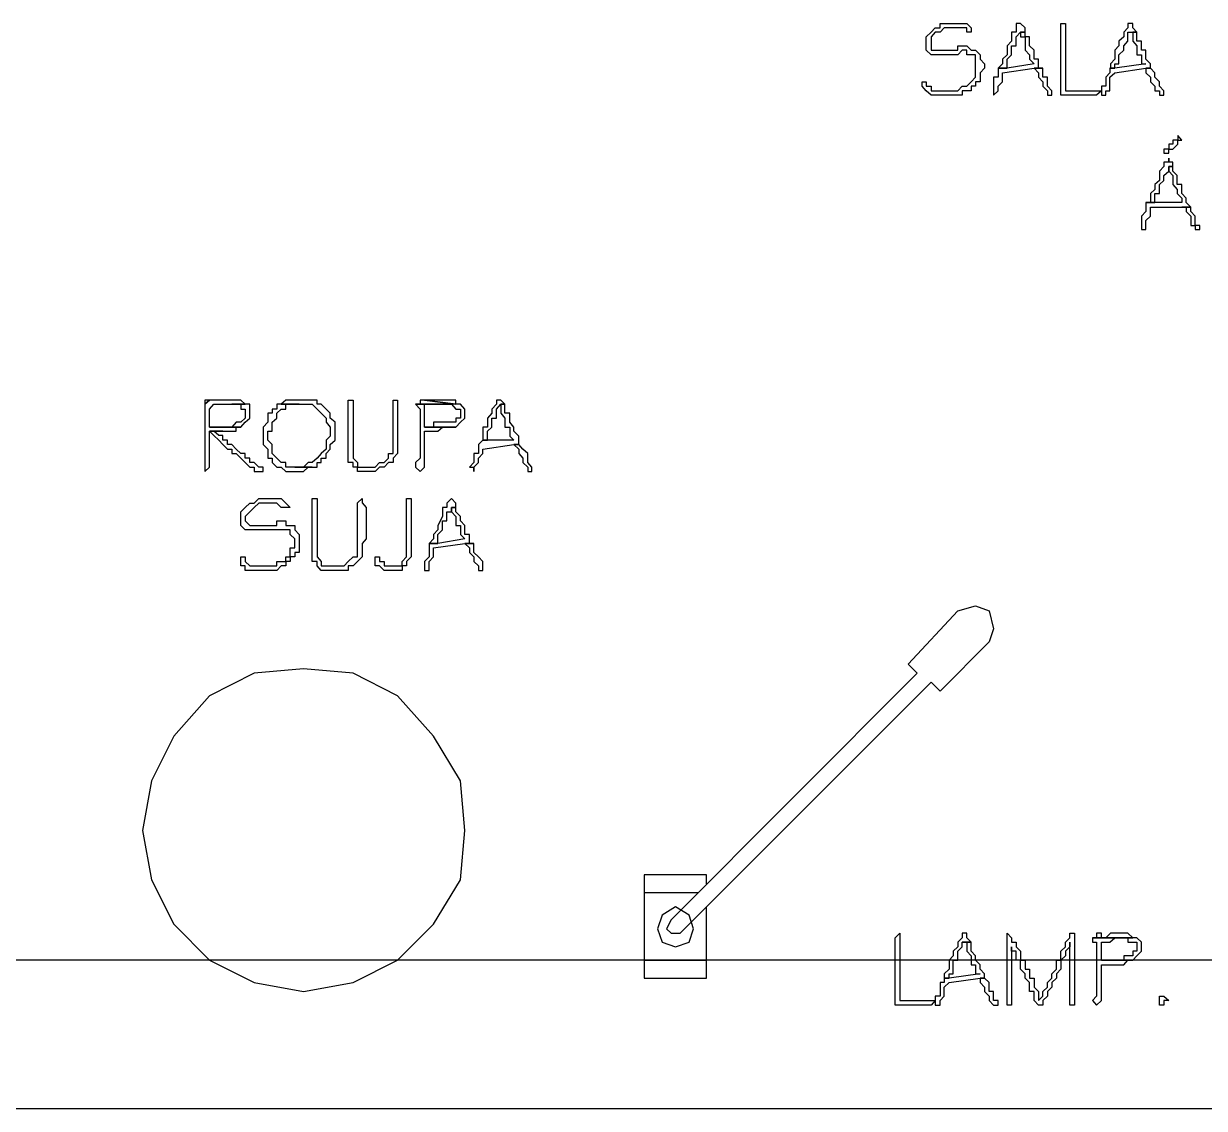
# Model space of a CAD drawing. Header units: millimetres. Extents: x -518.8 to -461.2, y 3.5 to 44.2.
# Drawn here: x -499.644 to -497.967, y 14.329 to 15.87 of the extents above; entities that cross this region are included whole.
import ezdxf

# ---------------------------------------------------------------- set-up
doc = ezdxf.new("R2010")
doc.units = ezdxf.units.MM
doc.header["$MEASUREMENT"] = 0
for name, color, linetype in [('10', 10, 'Continuous'), ('151', 151, 'Continuous'), ('16', 16, 'Continuous'), ('MYSOLIDS', 7, 'Continuous')]:
    doc.layers.add(name, color=color, linetype=linetype)

msp = doc.modelspace()

# ---------------------------------------------------------------- linework, layer by layer
at = {"layer": '10'}
msp.add_lwpolyline([(-500.3346, 15.8578), (-500.3346, 14.3293), (-500.3346, 14.3293), (-494.7203, 14.3293)], dxfattribs=at)
at = {"layer": '151'}
for points in [[(-498.3745, 14.9473), (-498.3872, 14.9601), (-498.3166, 15.036), (-498.3166, 15.036), (-498.2918, 15.0428), (-498.2722, 15.036), (-498.2662, 15.0105), (-498.2722, 14.9917)], [(-498.7113, 14.5782), (-498.3549, 14.9345), (-498.3421, 14.9218), (-498.2722, 14.9917)], [(-499.0173, 14.724), (-499.0233, 14.7947), (-499.0617, 14.8578), (-499.1128, 14.915), (-499.176, 14.9473), (-499.2466, 14.9533), (-499.3166, 14.9473), (-499.3797, 14.915), (-499.4308, 14.8578), (-499.4624, 14.7947), (-499.4752, 14.724), (-499.4624, 14.6541), (-499.4308, 14.5909), (-499.3797, 14.5398), (-499.3166, 14.5082), (-499.2466, 14.4954), (-499.176, 14.5082), (-499.1128, 14.5398), (-499.0617, 14.5909), (-499.0233, 14.6541), (-499.0173, 14.724)], [(-498.7241, 14.5969), (-498.3745, 14.9473)], [(-498.6737, 14.6609), (-498.7624, 14.6609)], [(-498.7624, 14.6609), (-498.7624, 14.5142)], [(-498.6737, 14.6481), (-498.6737, 14.6609)], [(-498.6857, 14.6353), (-498.7624, 14.6353)], [(-498.6925, 14.5842), (-498.6985, 14.6037), (-498.7181, 14.6157), (-498.7369, 14.6037), (-498.7436, 14.5842), (-498.7369, 14.5654), (-498.7181, 14.5586), (-498.6985, 14.5654), (-498.6925, 14.5842)], [(-498.6737, 14.5142), (-498.6737, 14.6157)], [(-498.7241, 14.5969), (-498.7308, 14.5842), (-498.7241, 14.5782), (-498.7181, 14.5782), (-498.7113, 14.5782)], [(-498.7624, 14.5398), (-498.6737, 14.5398)], [(-498.7624, 14.5142), (-498.6737, 14.5142)]]:
    msp.add_lwpolyline(points, dxfattribs=at)
at = {"layer": '16'}
msp.add_lwpolyline([(-494.6692, 14.5398), (-500.3797, 14.5398)], dxfattribs=at)
at = {"layer": 'MYSOLIDS'}
for points in [[(-498.2978, 15.8578), (-498.3038, 15.8578), (-498.3038, 15.8578), (-498.3038, 15.8578), (-498.3038, 15.8578), (-498.3038, 15.8639), (-498.3105, 15.8639), (-498.3166, 15.8639), (-498.3166, 15.8639), (-498.3166, 15.8639), (-498.3233, 15.8639), (-498.3293, 15.8639), (-498.3361, 15.8639), (-498.3361, 15.8639), (-498.3421, 15.8578), (-498.3489, 15.8578), (-498.3489, 15.8578), (-498.3549, 15.8511), (-498.3549, 15.8511), (-498.3549, 15.8451), (-498.3549, 15.8451), (-498.3549, 15.8383), (-498.3549, 15.8323), (-498.3489, 15.8323), (-498.3421, 15.8323), (-498.3421, 15.8323), (-498.3421, 15.8323), (-498.3361, 15.8323), (-498.3293, 15.8323), (-498.3233, 15.8323), (-498.3233, 15.8323), (-498.3166, 15.8323), (-498.3166, 15.8383), (-498.3105, 15.8383), (-498.3038, 15.8383), (-498.3038, 15.8383), (-498.2978, 15.8323), (-498.2918, 15.8323), (-498.2918, 15.8323), (-498.2918, 15.8323), (-498.285, 15.8255), (-498.285, 15.8195), (-498.285, 15.8195), (-498.279, 15.8127), (-498.279, 15.8127), (-498.279, 15.8067), (-498.285, 15.8), (-498.285, 15.8), (-498.285, 15.7939), (-498.285, 15.7872), (-498.2918, 15.7872), (-498.2918, 15.7812), (-498.2978, 15.7812), (-498.2978, 15.7812), (-498.2978, 15.7744), (-498.3038, 15.7744), (-498.3105, 15.7744), (-498.3105, 15.7684), (-498.3166, 15.7684), (-498.3233, 15.7684), (-498.3233, 15.7684), (-498.3293, 15.7684), (-498.3361, 15.7684), (-498.3361, 15.7684), (-498.3421, 15.7684), (-498.3489, 15.7684), (-498.3549, 15.7684), (-498.3549, 15.7684), (-498.3617, 15.7744), (-498.3617, 15.7744), (-498.3677, 15.7812), (-498.3677, 15.7812), (-498.3677, 15.7872), (-498.3677, 15.7872), (-498.3677, 15.7872), (-498.3617, 15.7872), (-498.3617, 15.7872), (-498.3617, 15.7872), (-498.3617, 15.7872), (-498.3617, 15.7812), (-498.3617, 15.7812), (-498.3549, 15.7812), (-498.3549, 15.7744), (-498.3489, 15.7744), (-498.3489, 15.7744), (-498.3421, 15.7744), (-498.3361, 15.7744), (-498.3293, 15.7744), (-498.3293, 15.7744), (-498.3233, 15.7744), (-498.3166, 15.7744), (-498.3166, 15.7744), (-498.3105, 15.7812), (-498.3038, 15.7812), (-498.3038, 15.7812), (-498.3038, 15.7812), (-498.2978, 15.7872), (-498.2978, 15.7872), (-498.2918, 15.7939), (-498.2918, 15.8), (-498.2918, 15.8), (-498.2918, 15.8067), (-498.2918, 15.8127), (-498.2918, 15.8127), (-498.2918, 15.8195), (-498.2918, 15.8255), (-498.2918, 15.8255), (-498.2978, 15.8255), (-498.3038, 15.8255), (-498.3038, 15.8323), (-498.3105, 15.8323), (-498.3105, 15.8323), (-498.3166, 15.8255), (-498.3233, 15.8255), (-498.3233, 15.8255), (-498.3293, 15.8255), (-498.3361, 15.8255), (-498.3421, 15.8255), (-498.3421, 15.8255), (-498.3489, 15.8255), (-498.3549, 15.8255), (-498.3549, 15.8255), (-498.3617, 15.8323), (-498.3617, 15.8323), (-498.3617, 15.8383), (-498.3617, 15.8383), (-498.3617, 15.8451), (-498.3617, 15.8451), (-498.3617, 15.8511), (-498.3617, 15.8511), (-498.3549, 15.8578), (-498.3549, 15.8578), (-498.3489, 15.8639), (-498.3489, 15.8639), (-498.3421, 15.8639), (-498.3421, 15.8699), (-498.3361, 15.8699), (-498.3293, 15.8699), (-498.3233, 15.8699), (-498.3233, 15.8699), (-498.3166, 15.8699), (-498.3166, 15.8699), (-498.3105, 15.8699), (-498.3038, 15.8699), (-498.3038, 15.8699), (-498.2978, 15.8639), (-498.2978, 15.8639), (-498.2978, 15.8578), (-498.2978, 15.8578), (-498.2978, 15.8578), (-498.2978, 15.8578), (-498.2978, 15.8578), (-498.2978, 15.8578), (-498.2978, 15.8578), (-498.2978, 15.8578)], [(-498.2278, 15.8699), (-498.2278, 15.8699), (-498.2278, 15.8699), (-498.2339, 15.8699), (-498.2339, 15.8639), (-498.2339, 15.8578), (-498.2406, 15.8578), (-498.2406, 15.8511), (-498.2406, 15.8451), (-498.2466, 15.8383), (-498.2466, 15.8323), (-498.2466, 15.8255), (-498.2466, 15.8255), (-498.2534, 15.8195), (-498.2534, 15.8195), (-498.2534, 15.8127), (-498.2594, 15.8067), (-498.2466, 15.8067), (-498.2466, 15.8127), (-498.2466, 15.8127), (-498.2466, 15.8195), (-498.2406, 15.8255), (-498.2406, 15.8323), (-498.2406, 15.8323), (-498.2406, 15.8323), (-498.2406, 15.8383), (-498.2339, 15.8383), (-498.2339, 15.8451), (-498.2339, 15.8511), (-498.2278, 15.8578), (-498.2278, 15.8578), (-498.2211, 15.8578), (-498.2211, 15.8639), (-498.2278, 15.8699), (-498.2278, 15.8699), (-498.2278, 15.8699)], [(-498.1639, 15.7744), (-498.1579, 15.7744), (-498.1511, 15.7744), (-498.1451, 15.7744), (-498.1451, 15.7744), (-498.1384, 15.7744), (-498.1384, 15.7744), (-498.1324, 15.7744), (-498.1256, 15.7744), (-498.1196, 15.7744), (-498.1196, 15.7744), (-498.1196, 15.7744), (-498.1196, 15.7744), (-498.1128, 15.7744), (-498.1128, 15.7744), (-498.1196, 15.7684), (-498.1196, 15.7684), (-498.1256, 15.7684), (-498.1324, 15.7684), (-498.1324, 15.7684), (-498.1324, 15.7684), (-498.1384, 15.7684), (-498.1451, 15.7684), (-498.1451, 15.7684), (-498.1511, 15.7684), (-498.1579, 15.7684), (-498.1579, 15.7684), (-498.1639, 15.7684), (-498.1639, 15.7684), (-498.1707, 15.7684), (-498.1707, 15.7684), (-498.1707, 15.7744), (-498.1707, 15.7744), (-498.1707, 15.7744), (-498.1707, 15.7744), (-498.1707, 15.7812), (-498.1707, 15.7872), (-498.1707, 15.7939), (-498.1707, 15.7939), (-498.1707, 15.8), (-498.1707, 15.8067), (-498.1707, 15.8127), (-498.1707, 15.8127), (-498.1707, 15.8195), (-498.1707, 15.8255), (-498.1707, 15.8255), (-498.1707, 15.8323), (-498.1707, 15.8323), (-498.1707, 15.8383), (-498.1707, 15.8451), (-498.1707, 15.8511), (-498.1707, 15.8511), (-498.1707, 15.8578), (-498.1707, 15.8639), (-498.1707, 15.8639), (-498.1707, 15.8699), (-498.1707, 15.8699), (-498.1639, 15.8699), (-498.1639, 15.8699), (-498.1639, 15.8699), (-498.1639, 15.8699), (-498.1639, 15.8639), (-498.1639, 15.8639), (-498.1639, 15.8639), (-498.1639, 15.8578), (-498.1639, 15.8511), (-498.1639, 15.8511), (-498.1639, 15.8451), (-498.1639, 15.8383), (-498.1639, 15.8383), (-498.1639, 15.8323), (-498.1639, 15.8255), (-498.1639, 15.8195), (-498.1639, 15.8127), (-498.1639, 15.8127), (-498.1639, 15.8127), (-498.1639, 15.8067), (-498.1639, 15.8), (-498.1639, 15.7939), (-498.1639, 15.7939), (-498.1639, 15.7939), (-498.1639, 15.7872), (-498.1639, 15.7812), (-498.1639, 15.7744), (-498.1639, 15.7744), (-498.1639, 15.7744), (-498.1639, 15.7744), (-498.1639, 15.7744)], [(-498.0684, 15.8699), (-498.0752, 15.8699), (-498.0752, 15.8699), (-498.0752, 15.8699), (-498.0752, 15.8639), (-498.0812, 15.8578), (-498.0812, 15.8578), (-498.0812, 15.8511), (-498.088, 15.8451), (-498.088, 15.8383), (-498.094, 15.8323), (-498.094, 15.8255), (-498.094, 15.8255), (-498.094, 15.8195), (-498.094, 15.8195), (-498.1, 15.8127), (-498.1, 15.8067), (-498.094, 15.8067), (-498.094, 15.8127), (-498.088, 15.8127), (-498.088, 15.8195), (-498.088, 15.8255), (-498.0812, 15.8323), (-498.0812, 15.8323), (-498.0812, 15.8323), (-498.0812, 15.8383), (-498.0812, 15.8383), (-498.0752, 15.8451), (-498.0752, 15.8511), (-498.0752, 15.8578), (-498.0684, 15.8578), (-498.0624, 15.8578), (-498.0684, 15.8639), (-498.0684, 15.8699), (-498.0684, 15.8699), (-498.0684, 15.8699)], [(-498.2211, 15.8578), (-498.2278, 15.8578), (-498.2278, 15.8578), (-498.2278, 15.8511), (-498.2211, 15.8511), (-498.2211, 15.8451), (-498.2211, 15.8383), (-498.2211, 15.8383), (-498.2211, 15.8323), (-498.2151, 15.8255), (-498.2151, 15.8255), (-498.2151, 15.8195), (-498.2083, 15.8127), (-498.2083, 15.8127), (-498.2466, 15.8067), (-498.2594, 15.8067), (-498.2594, 15.8067), (-498.2594, 15.8), (-498.2594, 15.7939), (-498.2662, 15.7939), (-498.2662, 15.7939), (-498.2662, 15.7812), (-498.2662, 15.7812), (-498.2662, 15.7744), (-498.2662, 15.7744), (-498.2662, 15.7684), (-498.2662, 15.7684), (-498.2662, 15.7684), (-498.2594, 15.7744), (-498.2594, 15.7744), (-498.2594, 15.7812), (-498.2594, 15.7812), (-498.2534, 15.7872), (-498.2534, 15.7939), (-498.2534, 15.8), (-498.2534, 15.8), (-498.2083, 15.8067), (-498.1963, 15.8067), (-498.2023, 15.8067), (-498.2023, 15.8127), (-498.2023, 15.8195), (-498.2083, 15.8195), (-498.2083, 15.8255), (-498.2083, 15.8323), (-498.2083, 15.8323), (-498.2151, 15.8383), (-498.2151, 15.8383), (-498.2151, 15.8451), (-498.2151, 15.8451), (-498.2151, 15.8511), (-498.2211, 15.8511), (-498.2211, 15.8578), (-498.2211, 15.8578), (-498.2211, 15.8578)], [(-498.0624, 15.8578), (-498.0684, 15.8578), (-498.0684, 15.8578), (-498.0684, 15.8511), (-498.0684, 15.8511), (-498.0684, 15.8451), (-498.0624, 15.8383), (-498.0624, 15.8383), (-498.0624, 15.8323), (-498.0624, 15.8255), (-498.0557, 15.8255), (-498.0557, 15.8195), (-498.0557, 15.8127), (-498.0496, 15.8127), (-498.094, 15.8067), (-498.1008, 15.8067), (-498.1008, 15.8067), (-498.1008, 15.8), (-498.1068, 15.7939), (-498.1068, 15.7939), (-498.1068, 15.7939), (-498.1068, 15.7812), (-498.1128, 15.7812), (-498.1128, 15.7744), (-498.1128, 15.7744), (-498.1128, 15.7684), (-498.1068, 15.7684), (-498.1068, 15.7684), (-498.1068, 15.7744), (-498.1008, 15.7744), (-498.1008, 15.7812), (-498.1008, 15.7812), (-498.1008, 15.7872), (-498.1008, 15.7939), (-498.094, 15.8), (-498.094, 15.8), (-498.0496, 15.8067), (-498.0429, 15.8067), (-498.0429, 15.8067), (-498.0429, 15.8127), (-498.0496, 15.8195), (-498.0496, 15.8195), (-498.0496, 15.8255), (-498.0496, 15.8323), (-498.0557, 15.8323), (-498.0557, 15.8383), (-498.0557, 15.8383), (-498.0557, 15.8451), (-498.0624, 15.8451), (-498.0624, 15.8511), (-498.0624, 15.8511), (-498.0624, 15.8578), (-498.0624, 15.8578), (-498.0624, 15.8578)], [(-498.1963, 15.8067), (-498.2083, 15.8067), (-498.2023, 15.8), (-498.2023, 15.8), (-498.2023, 15.7939), (-498.1963, 15.7872), (-498.1963, 15.7872), (-498.1963, 15.7812), (-498.1895, 15.7744), (-498.1895, 15.7744), (-498.1895, 15.7684), (-498.1835, 15.7684), (-498.1835, 15.7684), (-498.1835, 15.7744), (-498.1835, 15.7744), (-498.1895, 15.7812), (-498.1895, 15.7872), (-498.1895, 15.7939), (-498.1963, 15.7939), (-498.1963, 15.8), (-498.1963, 15.8067), (-498.1963, 15.8067)], [(-498.0429, 15.8067), (-498.0496, 15.8067), (-498.0496, 15.8), (-498.0496, 15.8), (-498.0429, 15.7939), (-498.0429, 15.7872), (-498.0429, 15.7872), (-498.0369, 15.7812), (-498.0369, 15.7744), (-498.0301, 15.7744), (-498.0301, 15.7684), (-498.0301, 15.7684), (-498.0241, 15.7684), (-498.0241, 15.7744), (-498.0241, 15.7744), (-498.0301, 15.7812), (-498.0301, 15.7872), (-498.0369, 15.7939), (-498.0369, 15.7939), (-498.0369, 15.8), (-498.0429, 15.8067), (-498.0429, 15.8067)], [(-498.0045, 15.7112), (-498.0045, 15.7045), (-498.0113, 15.7045), (-498.0113, 15.7045), (-498.0113, 15.6985), (-498.0173, 15.6985), (-498.0173, 15.6917), (-498.0241, 15.6917), (-498.0241, 15.6917), (-498.0241, 15.6857), (-498.0241, 15.6857), (-498.0241, 15.6857), (-498.0241, 15.6857), (-498.0173, 15.6857), (-498.0173, 15.6857), (-498.0173, 15.6917), (-498.0113, 15.6917), (-498.0113, 15.6917), (-498.0045, 15.6985), (-498.0045, 15.6985), (-498.0045, 15.7045), (-497.9985, 15.7045), (-497.9985, 15.7045), (-498.0045, 15.7112), (-498.0045, 15.7112)], [(-498.0173, 15.6789), (-498.0173, 15.6729), (-498.0173, 15.6729), (-498.0241, 15.6729), (-498.0241, 15.6729), (-498.0241, 15.6669), (-498.0301, 15.6601), (-498.0301, 15.6541), (-498.0301, 15.6473), (-498.0369, 15.6413), (-498.0369, 15.6345), (-498.0369, 15.6345), (-498.0369, 15.6345), (-498.0429, 15.6285), (-498.0429, 15.6218), (-498.0429, 15.6157), (-498.0496, 15.6157), (-498.0369, 15.6157), (-498.0369, 15.6157), (-498.0369, 15.6218), (-498.0369, 15.6285), (-498.0301, 15.6285), (-498.0301, 15.6345), (-498.0301, 15.6345), (-498.0301, 15.6413), (-498.0301, 15.6413), (-498.0241, 15.6473), (-498.0241, 15.6541), (-498.0241, 15.6541), (-498.0173, 15.6601), (-498.0173, 15.6669), (-498.0113, 15.6669), (-498.0113, 15.6729), (-498.0173, 15.6729), (-498.0173, 15.6789), (-498.0173, 15.6789)], [(-498.0113, 15.6669), (-498.0173, 15.6669), (-498.0173, 15.6669), (-498.0173, 15.6601), (-498.0113, 15.6541), (-498.0113, 15.6473), (-498.0113, 15.6473), (-498.0113, 15.6413), (-498.0113, 15.6413), (-498.0053, 15.6345), (-498.0053, 15.6285), (-498.0053, 15.6285), (-497.9985, 15.6218), (-497.9985, 15.6157), (-498.0369, 15.6157), (-498.0496, 15.6157), (-498.0496, 15.609), (-498.0496, 15.603), (-498.0496, 15.603), (-498.0557, 15.5962), (-498.0557, 15.5962), (-498.0557, 15.5902), (-498.0557, 15.5834), (-498.0557, 15.5834), (-498.0557, 15.5774), (-498.0557, 15.5774), (-498.0557, 15.5774), (-498.0557, 15.5774), (-498.0496, 15.5774), (-498.0496, 15.5834), (-498.0496, 15.5902), (-498.0496, 15.5902), (-498.0429, 15.5962), (-498.0429, 15.5962), (-498.0429, 15.603), (-498.0429, 15.609), (-497.9985, 15.609), (-497.9857, 15.609), (-497.9925, 15.6157), (-497.9925, 15.6218), (-497.9925, 15.6218), (-497.9985, 15.6285), (-497.9985, 15.6345), (-497.9985, 15.6345), (-497.9985, 15.6413), (-498.0053, 15.6413), (-498.0053, 15.6473), (-498.0053, 15.6473), (-498.0053, 15.6541), (-498.0053, 15.6541), (-498.0113, 15.6601), (-498.0113, 15.6669), (-498.0113, 15.6669), (-498.0113, 15.6669)], [(-497.9857, 15.609), (-497.9985, 15.609), (-497.9925, 15.609), (-497.9925, 15.603), (-497.9925, 15.603), (-497.9857, 15.5962), (-497.9857, 15.5902), (-497.9857, 15.5834), (-497.9797, 15.5834), (-497.9797, 15.5774), (-497.9797, 15.5774), (-497.973, 15.5774), (-497.973, 15.5774), (-497.973, 15.5774), (-497.973, 15.5834), (-497.9797, 15.5834), (-497.9797, 15.5902), (-497.9797, 15.5962), (-497.9857, 15.603), (-497.9857, 15.609), (-497.9857, 15.609), (-497.9857, 15.609)], [(-499.3481, 15.3353), (-499.3481, 15.3353), (-499.3542, 15.3353), (-499.3542, 15.3353), (-499.3609, 15.3353), (-499.3609, 15.3353), (-499.3669, 15.3353), (-499.3737, 15.3353), (-499.3737, 15.3353), (-499.3797, 15.3353), (-499.3865, 15.3293), (-499.3865, 15.2398), (-499.3865, 15.2398), (-499.3865, 15.2338), (-499.3797, 15.2398), (-499.3797, 15.2398), (-499.3797, 15.2398), (-499.3797, 15.2909), (-499.3609, 15.2909), (-499.3542, 15.2909), (-499.3481, 15.2909), (-499.3421, 15.2909), (-499.3421, 15.2969), (-499.3354, 15.2969), (-499.3797, 15.2969), (-499.3797, 15.3225), (-499.3797, 15.3225), (-499.3737, 15.3293), (-499.3669, 15.3293), (-499.3669, 15.3293), (-499.3609, 15.3293), (-499.3542, 15.3293), (-499.3542, 15.3293), (-499.3481, 15.3293), (-499.3293, 15.3293), (-499.3293, 15.3293), (-499.3354, 15.3353), (-499.3354, 15.3353), (-499.3421, 15.3353), (-499.3481, 15.3353), (-499.3481, 15.3353)], [(-499.3865, 15.3353), (-499.3865, 15.3353), (-499.3865, 15.3293), (-499.3797, 15.3353), (-499.3797, 15.3353), (-499.3865, 15.3353), (-499.3865, 15.3353)], [(-499.2527, 15.3353), (-499.2527, 15.3353), (-499.2587, 15.3353), (-499.2587, 15.3353), (-499.2654, 15.3353), (-499.2714, 15.3353), (-499.2714, 15.3353), (-499.2782, 15.3293), (-499.2527, 15.3293), (-499.2527, 15.3293), (-499.2466, 15.3293), (-499.2399, 15.3293), (-499.2339, 15.3293), (-499.2339, 15.3293), (-499.2271, 15.3225), (-499.2271, 15.3225), (-499.2211, 15.3165), (-499.2211, 15.3165), (-499.2211, 15.3165), (-499.2143, 15.3097), (-499.2143, 15.3097), (-499.2143, 15.3037), (-499.2083, 15.2969), (-499.2083, 15.2969), (-499.2083, 15.2909), (-499.2083, 15.2909), (-499.2083, 15.2842), (-499.2143, 15.2782), (-499.2143, 15.2782), (-499.2143, 15.2721), (-499.2143, 15.2654), (-499.2143, 15.2654), (-499.2211, 15.2594), (-499.2211, 15.2594), (-499.2271, 15.2526), (-499.2271, 15.2526), (-499.2339, 15.2466), (-499.2339, 15.2466), (-499.2399, 15.2466), (-499.2466, 15.2398), (-499.2466, 15.2398), (-499.2527, 15.2398), (-499.2587, 15.2398), (-499.2339, 15.2398), (-499.2271, 15.2398), (-499.2271, 15.2466), (-499.2211, 15.2466), (-499.2211, 15.2466), (-499.2211, 15.2526), (-499.2143, 15.2526), (-499.2143, 15.2594), (-499.2083, 15.2654), (-499.2083, 15.2654), (-499.2083, 15.2654), (-499.2083, 15.2721), (-499.2015, 15.2782), (-499.2015, 15.2842), (-499.2015, 15.2842), (-499.2015, 15.2909), (-499.2015, 15.2909), (-499.2015, 15.2969), (-499.2015, 15.3037), (-499.2015, 15.3037), (-499.2083, 15.3097), (-499.2083, 15.3165), (-499.2083, 15.3165), (-499.2143, 15.3225), (-499.2143, 15.3225), (-499.2143, 15.3225), (-499.2211, 15.3293), (-499.2271, 15.3293), (-499.2271, 15.3353), (-499.2339, 15.3353), (-499.2399, 15.3353), (-499.2399, 15.3353), (-499.2466, 15.3353), (-499.2527, 15.3353), (-499.2527, 15.3353)], [(-499.1827, 15.3293), (-499.1827, 15.3353), (-499.1827, 15.3353), (-499.1827, 15.3353), (-499.1827, 15.3353), (-499.176, 15.3353), (-499.176, 15.3353), (-499.176, 15.3293), (-499.176, 15.3293), (-499.176, 15.2654), (-499.176, 15.2594), (-499.176, 15.2526), (-499.1699, 15.2466), (-499.1699, 15.2466), (-499.1699, 15.2398), (-499.1632, 15.2398), (-499.1572, 15.2398), (-499.1572, 15.2398), (-499.1572, 15.2398), (-499.1511, 15.2398), (-499.1444, 15.2398), (-499.1384, 15.2466), (-499.1384, 15.2466), (-499.1316, 15.2466), (-499.1316, 15.2466), (-499.1256, 15.2526), (-499.1256, 15.2526), (-499.1256, 15.2594), (-499.1188, 15.2594), (-499.1188, 15.2654), (-499.1188, 15.2654), (-499.1188, 15.2721), (-499.1188, 15.2721), (-499.1188, 15.2782), (-499.1188, 15.2849), (-499.1188, 15.2909), (-499.1188, 15.2909), (-499.1188, 15.2969), (-499.1188, 15.3037), (-499.1188, 15.3097), (-499.1188, 15.3165), (-499.1188, 15.3165), (-499.1188, 15.3225), (-499.1188, 15.3293), (-499.1188, 15.3293), (-499.1188, 15.3293), (-499.1188, 15.3353), (-499.1188, 15.3353), (-499.1128, 15.3353), (-499.1128, 15.3353), (-499.1128, 15.3353), (-499.1128, 15.3293), (-499.1128, 15.3293), (-499.1128, 15.3225), (-499.1128, 15.3225), (-499.1128, 15.3165), (-499.1128, 15.3097), (-499.1128, 15.2969), (-499.1128, 15.2969), (-499.1128, 15.2909), (-499.1128, 15.2849), (-499.1128, 15.2782), (-499.1128, 15.2782), (-499.1128, 15.2721), (-499.1128, 15.2721), (-499.1128, 15.2654), (-499.1128, 15.2594), (-499.1128, 15.2594), (-499.1128, 15.2594), (-499.1188, 15.2526), (-499.1188, 15.2526), (-499.1188, 15.2466), (-499.1256, 15.2466), (-499.1316, 15.2398), (-499.1316, 15.2398), (-499.1384, 15.2398), (-499.1384, 15.2398), (-499.1444, 15.2338), (-499.1511, 15.2338), (-499.1511, 15.2338), (-499.1572, 15.2338), (-499.1572, 15.2338), (-499.1632, 15.2338), (-499.1699, 15.2338), (-499.1699, 15.2398), (-499.176, 15.2398), (-499.176, 15.2398), (-499.176, 15.2466), (-499.1827, 15.2466), (-499.1827, 15.2526), (-499.1827, 15.2594), (-499.1827, 15.2594), (-499.1827, 15.2654), (-499.1827, 15.3293), (-499.1827, 15.3293), (-499.1827, 15.3293)], [(-499.0805, 15.3353), (-499.0805, 15.3353), (-499.0805, 15.3293), (-499.0872, 15.3293), (-499.0872, 15.3293), (-499.0429, 15.3293), (-499.0429, 15.3293), (-499.0361, 15.3293), (-499.0361, 15.3293), (-499.0301, 15.3225), (-499.0301, 15.3225), (-499.0233, 15.3225), (-499.0233, 15.3165), (-499.0233, 15.3165), (-499.0233, 15.3097), (-499.0301, 15.3097), (-499.0301, 15.3037), (-499.0361, 15.3037), (-499.0361, 15.3037), (-499.0429, 15.3037), (-499.0429, 15.3037), (-499.0489, 15.3037), (-499.0557, 15.3037), (-499.0617, 15.3037), (-499.0617, 15.2969), (-499.0677, 15.2969), (-499.0745, 15.2969), (-499.0301, 15.2969), (-499.0301, 15.2969), (-499.0233, 15.3037), (-499.0233, 15.3037), (-499.0173, 15.3097), (-499.0173, 15.3165), (-499.0173, 15.3165), (-499.0173, 15.3225), (-499.0173, 15.3225), (-499.0233, 15.3293), (-499.0233, 15.3293), (-499.0301, 15.3293), (-499.0745, 15.3353), (-499.0745, 15.3353), (-499.0805, 15.3353), (-499.0805, 15.3353)], [(-499.0429, 15.3353), (-499.0489, 15.3353), (-499.0557, 15.3353), (-499.0557, 15.3353), (-499.0617, 15.3353), (-499.0677, 15.3353), (-499.0745, 15.3353), (-499.0745, 15.3353), (-499.0301, 15.3293), (-499.0301, 15.3353), (-499.0361, 15.3353), (-499.0429, 15.3353), (-499.0429, 15.3353), (-499.0429, 15.3353)], [(-498.9662, 15.3353), (-498.9662, 15.3353), (-498.9722, 15.3353), (-498.9722, 15.3353), (-498.9722, 15.3293), (-498.9722, 15.3293), (-498.979, 15.3225), (-498.979, 15.3165), (-498.985, 15.3097), (-498.985, 15.3037), (-498.985, 15.2969), (-498.9918, 15.2969), (-498.9918, 15.2909), (-498.9918, 15.2909), (-498.9918, 15.2842), (-498.9918, 15.2782), (-498.9978, 15.2721), (-498.9918, 15.2782), (-498.985, 15.2782), (-498.985, 15.2842), (-498.985, 15.2842), (-498.985, 15.2909), (-498.979, 15.2969), (-498.979, 15.2969), (-498.979, 15.2969), (-498.979, 15.3037), (-498.979, 15.3097), (-498.9722, 15.3097), (-498.9722, 15.3165), (-498.9722, 15.3225), (-498.9662, 15.3293), (-498.9602, 15.3293), (-498.9662, 15.3353), (-498.9662, 15.3353), (-498.9662, 15.3353), (-498.9662, 15.3353)], [(-499.3293, 15.3293), (-499.3481, 15.3293), (-499.3481, 15.3293), (-499.3421, 15.3293), (-499.3354, 15.3293), (-499.3354, 15.3225), (-499.3354, 15.3225), (-499.3293, 15.3225), (-499.3293, 15.3165), (-499.3293, 15.3165), (-499.3293, 15.3097), (-499.3354, 15.3037), (-499.3354, 15.3037), (-499.3421, 15.3037), (-499.3421, 15.3037), (-499.3481, 15.2969), (-499.3481, 15.2969), (-499.3542, 15.2969), (-499.3609, 15.2969), (-499.3609, 15.2969), (-499.3669, 15.2969), (-499.3737, 15.2969), (-499.3797, 15.2969), (-499.3354, 15.2969), (-499.3354, 15.2969), (-499.3354, 15.2969), (-499.3293, 15.3037), (-499.3293, 15.3037), (-499.3226, 15.3097), (-499.3226, 15.3097), (-499.3226, 15.3165), (-499.3226, 15.3165), (-499.3226, 15.3225), (-499.3226, 15.3293), (-499.3293, 15.3293), (-499.3293, 15.3293)], [(-499.2782, 15.3293), (-499.2842, 15.3293), (-499.2842, 15.3225), (-499.291, 15.3225), (-499.291, 15.3225), (-499.291, 15.3165), (-499.297, 15.3165), (-499.297, 15.3097), (-499.297, 15.3037), (-499.297, 15.3037), (-499.3038, 15.2969), (-499.3038, 15.2909), (-499.3038, 15.2842), (-499.3038, 15.2842), (-499.3038, 15.2782), (-499.3038, 15.2782), (-499.3038, 15.2721), (-499.297, 15.2654), (-499.297, 15.2594), (-499.297, 15.2594), (-499.297, 15.2526), (-499.291, 15.2526), (-499.291, 15.2466), (-499.291, 15.2466), (-499.2842, 15.2398), (-499.2782, 15.2398), (-499.2782, 15.2398), (-499.2714, 15.2338), (-499.2654, 15.2338), (-499.2654, 15.2338), (-499.2587, 15.2338), (-499.2587, 15.2338), (-499.2527, 15.2338), (-499.2466, 15.2338), (-499.2466, 15.2338), (-499.2399, 15.2398), (-499.2399, 15.2398), (-499.2339, 15.2398), (-499.2587, 15.2398), (-499.2587, 15.2398), (-499.2654, 15.2398), (-499.2714, 15.2398), (-499.2714, 15.2466), (-499.2782, 15.2466), (-499.2782, 15.2466), (-499.2842, 15.2526), (-499.2842, 15.2526), (-499.2842, 15.2526), (-499.291, 15.2594), (-499.291, 15.2654), (-499.291, 15.2654), (-499.291, 15.2721), (-499.297, 15.2782), (-499.297, 15.2842), (-499.297, 15.2842), (-499.297, 15.2909), (-499.291, 15.2909), (-499.291, 15.2969), (-499.291, 15.3037), (-499.291, 15.3037), (-499.2842, 15.3097), (-499.2842, 15.3165), (-499.2842, 15.3165), (-499.2782, 15.3225), (-499.2782, 15.3225), (-499.2714, 15.3225), (-499.2714, 15.3293), (-499.2654, 15.3293), (-499.2587, 15.3293), (-499.2587, 15.3293), (-499.2527, 15.3293), (-499.2782, 15.3293), (-499.2782, 15.3293)], [(-499.0872, 15.3293), (-499.0872, 15.3293), (-499.0805, 15.3225), (-499.0805, 15.3225), (-499.0805, 15.3165), (-499.0805, 15.3097), (-499.0805, 15.3097), (-499.0805, 15.3037), (-499.0805, 15.2969), (-499.0805, 15.2969), (-499.0805, 15.2909), (-499.0805, 15.2842), (-499.0805, 15.2782), (-499.0805, 15.2782), (-499.0805, 15.2721), (-499.0805, 15.2654), (-499.0805, 15.2594), (-499.0805, 15.2594), (-499.0805, 15.2526), (-499.0872, 15.2466), (-499.0872, 15.2398), (-499.0872, 15.2398), (-499.0805, 15.2338), (-499.0805, 15.2338), (-499.0805, 15.2338), (-499.0745, 15.2398), (-499.0745, 15.2398), (-499.0745, 15.2466), (-499.0745, 15.2526), (-499.0745, 15.2594), (-499.0745, 15.2594), (-499.0745, 15.2654), (-499.0745, 15.2721), (-499.0745, 15.2721), (-499.0745, 15.2782), (-499.0745, 15.2842), (-499.0745, 15.2842), (-499.0745, 15.2909), (-499.0745, 15.2909), (-499.0745, 15.2909), (-499.0745, 15.2909), (-499.0677, 15.2909), (-499.0617, 15.2909), (-499.0557, 15.2909), (-499.0489, 15.2969), (-499.0429, 15.2969), (-499.0429, 15.2969), (-499.0361, 15.2969), (-499.0361, 15.2969), (-499.0301, 15.2969), (-499.0745, 15.2969), (-499.0745, 15.3037), (-499.0745, 15.3097), (-499.0745, 15.3097), (-499.0745, 15.3165), (-499.0745, 15.3165), (-499.0745, 15.3225), (-499.0745, 15.3293), (-499.0745, 15.3293), (-499.0677, 15.3293), (-499.0617, 15.3293), (-499.0617, 15.3293), (-499.0557, 15.3293), (-499.0557, 15.3293), (-499.0489, 15.3293), (-499.0429, 15.3293), (-499.0872, 15.3293), (-499.0872, 15.3293)], [(-498.9602, 15.3293), (-498.9662, 15.3293), (-498.9662, 15.3225), (-498.9662, 15.3225), (-498.9662, 15.3165), (-498.9602, 15.3097), (-498.9602, 15.3037), (-498.9602, 15.3037), (-498.9602, 15.2969), (-498.9534, 15.2969), (-498.9534, 15.2909), (-498.9534, 15.2842), (-498.9534, 15.2842), (-498.9474, 15.2782), (-498.9918, 15.2782), (-498.9978, 15.2721), (-498.9978, 15.2721), (-498.9978, 15.2654), (-498.9978, 15.2594), (-499.0045, 15.2594), (-499.0045, 15.2594), (-499.0045, 15.2526), (-499.0045, 15.2466), (-499.0105, 15.2398), (-499.0105, 15.2398), (-499.0045, 15.2398), (-499.0045, 15.2338), (-499.0045, 15.2398), (-499.0045, 15.2398), (-498.9978, 15.2466), (-498.9978, 15.2526), (-498.9978, 15.2526), (-498.9978, 15.2526), (-498.9918, 15.2594), (-498.9918, 15.2654), (-498.9918, 15.2654), (-498.9474, 15.2721), (-498.9406, 15.2721), (-498.9406, 15.2782), (-498.9406, 15.2782), (-498.9406, 15.2842), (-498.9474, 15.2909), (-498.9474, 15.2909), (-498.9474, 15.2969), (-498.9534, 15.3037), (-498.9534, 15.3037), (-498.9534, 15.3097), (-498.9534, 15.3097), (-498.9534, 15.3165), (-498.9602, 15.3165), (-498.9602, 15.3225), (-498.9602, 15.3225), (-498.9602, 15.3293), (-498.9602, 15.3293)], [(-499.3609, 15.2909), (-499.3797, 15.2909), (-499.3797, 15.2909), (-499.3737, 15.2849), (-499.3669, 15.2782), (-499.3669, 15.2782), (-499.3609, 15.2721), (-499.3609, 15.2721), (-499.3542, 15.2654), (-499.3481, 15.2654), (-499.3481, 15.2594), (-499.3421, 15.2594), (-499.3421, 15.2594), (-499.3354, 15.2526), (-499.3354, 15.2526), (-499.3293, 15.2466), (-499.3293, 15.2466), (-499.3226, 15.2398), (-499.3166, 15.2398), (-499.3166, 15.2338), (-499.3098, 15.2338), (-499.3098, 15.2338), (-499.3098, 15.2338), (-499.3038, 15.2338), (-499.3038, 15.2338), (-499.3038, 15.2338), (-499.3038, 15.2398), (-499.3098, 15.2398), (-499.3098, 15.2398), (-499.3166, 15.2466), (-499.3166, 15.2466), (-499.3226, 15.2466), (-499.3226, 15.2526), (-499.3293, 15.2526), (-499.3293, 15.2594), (-499.3354, 15.2594), (-499.3421, 15.2654), (-499.3421, 15.2654), (-499.3481, 15.2721), (-499.3481, 15.2721), (-499.3542, 15.2721), (-499.3542, 15.2782), (-499.3609, 15.2782), (-499.3609, 15.2849), (-499.3669, 15.2849), (-499.3737, 15.2909), (-499.3669, 15.2909), (-499.3669, 15.2909), (-499.3609, 15.2909), (-499.3609, 15.2909)], [(-498.9406, 15.2721), (-498.9474, 15.2721), (-498.9474, 15.2721), (-498.9406, 15.2654), (-498.9406, 15.2594), (-498.9406, 15.2594), (-498.9346, 15.2526), (-498.9346, 15.2466), (-498.9278, 15.2398), (-498.9278, 15.2398), (-498.9278, 15.2338), (-498.9278, 15.2338), (-498.9218, 15.2338), (-498.9218, 15.2398), (-498.9218, 15.2398), (-498.9278, 15.2466), (-498.9278, 15.2526), (-498.9278, 15.2594), (-498.9346, 15.2654), (-498.9346, 15.2654), (-498.9406, 15.2721), (-498.9406, 15.2721)], [(-499.2714, 15.1827), (-499.2714, 15.1827), (-499.2714, 15.1827), (-499.2714, 15.1827), (-499.2714, 15.1827), (-499.2782, 15.1827), (-499.2842, 15.1887), (-499.2842, 15.1887), (-499.291, 15.1887), (-499.291, 15.1887), (-499.297, 15.1887), (-499.3038, 15.1887), (-499.3038, 15.1887), (-499.3098, 15.1887), (-499.3166, 15.1827), (-499.3166, 15.1827), (-499.3226, 15.1766), (-499.3226, 15.1766), (-499.3293, 15.1699), (-499.3293, 15.1699), (-499.3293, 15.1639), (-499.3293, 15.1639), (-499.3226, 15.1571), (-499.3226, 15.1571), (-499.3166, 15.1571), (-499.3166, 15.1571), (-499.3098, 15.1571), (-499.3098, 15.1571), (-499.3038, 15.1571), (-499.297, 15.1571), (-499.297, 15.1571), (-499.291, 15.1571), (-499.2842, 15.1571), (-499.2842, 15.1639), (-499.2782, 15.1639), (-499.2714, 15.1639), (-499.2714, 15.1571), (-499.2654, 15.1571), (-499.2587, 15.1571), (-499.2587, 15.1511), (-499.2587, 15.1511), (-499.2527, 15.1443), (-499.2527, 15.1443), (-499.2527, 15.1383), (-499.2527, 15.1315), (-499.2527, 15.1315), (-499.2527, 15.1255), (-499.2527, 15.1188), (-499.2587, 15.1188), (-499.2587, 15.1127), (-499.2654, 15.1127), (-499.2654, 15.106), (-499.2714, 15.106), (-499.2714, 15.106), (-499.2714, 15.1), (-499.2782, 15.1), (-499.2782, 15.1), (-499.2842, 15.0932), (-499.291, 15.0932), (-499.291, 15.0932), (-499.297, 15.0932), (-499.3038, 15.0932), (-499.3098, 15.0932), (-499.3098, 15.0932), (-499.3166, 15.0932), (-499.3226, 15.0932), (-499.3226, 15.0932), (-499.3293, 15.0932), (-499.3293, 15.1), (-499.3354, 15.1), (-499.3354, 15.106), (-499.3354, 15.106), (-499.3354, 15.106), (-499.3354, 15.1127), (-499.3354, 15.1127), (-499.3354, 15.1127), (-499.3354, 15.1127), (-499.3293, 15.1127), (-499.3293, 15.1127), (-499.3293, 15.106), (-499.3293, 15.106), (-499.3293, 15.106), (-499.3226, 15.1), (-499.3226, 15.1), (-499.3166, 15.1), (-499.3166, 15.1), (-499.3098, 15.1), (-499.3038, 15.1), (-499.297, 15.1), (-499.297, 15.1), (-499.291, 15.1), (-499.2842, 15.1), (-499.2842, 15.106), (-499.2782, 15.106), (-499.2714, 15.106), (-499.2714, 15.106), (-499.2714, 15.1127), (-499.2654, 15.1127), (-499.2654, 15.1188), (-499.2654, 15.1255), (-499.2587, 15.1255), (-499.2587, 15.1315), (-499.2587, 15.1315), (-499.2587, 15.1383), (-499.2654, 15.1443), (-499.2654, 15.1443), (-499.2654, 15.1511), (-499.2714, 15.1511), (-499.2714, 15.1511), (-499.2782, 15.1511), (-499.2782, 15.1511), (-499.2842, 15.1511), (-499.2842, 15.1511), (-499.291, 15.1511), (-499.297, 15.1511), (-499.3038, 15.1511), (-499.3098, 15.1511), (-499.3098, 15.1511), (-499.3166, 15.1511), (-499.3226, 15.1511), (-499.3226, 15.1511), (-499.3293, 15.1511), (-499.3293, 15.1511), (-499.3354, 15.1571), (-499.3354, 15.1639), (-499.3354, 15.1639), (-499.3354, 15.1639), (-499.3354, 15.1699), (-499.3354, 15.1766), (-499.3354, 15.1766), (-499.3293, 15.1827), (-499.3293, 15.1827), (-499.3226, 15.1887), (-499.3166, 15.1887), (-499.3166, 15.1887), (-499.3098, 15.1954), (-499.3098, 15.1954), (-499.3038, 15.1954), (-499.297, 15.1954), (-499.291, 15.1954), (-499.291, 15.1954), (-499.2842, 15.1954), (-499.2842, 15.1954), (-499.2782, 15.1954), (-499.2714, 15.1887), (-499.2714, 15.1887), (-499.2654, 15.1827), (-499.2654, 15.1827), (-499.2654, 15.1827), (-499.2654, 15.1827), (-499.2714, 15.1827), (-499.2714, 15.1827), (-499.2714, 15.1827), (-499.2714, 15.1827), (-499.2714, 15.1827)], [(-499.2339, 15.1887), (-499.2339, 15.1954), (-499.2339, 15.1954), (-499.2271, 15.1954), (-499.2271, 15.1954), (-499.2271, 15.1887), (-499.2271, 15.1887), (-499.2271, 15.1887), (-499.2271, 15.1887), (-499.2271, 15.1188), (-499.2271, 15.1127), (-499.2211, 15.106), (-499.2211, 15.106), (-499.2211, 15.1), (-499.2211, 15.1), (-499.2143, 15.1), (-499.2083, 15.1), (-499.2083, 15.1), (-499.2015, 15.1), (-499.2015, 15.1), (-499.1955, 15.1), (-499.1887, 15.1), (-499.1887, 15.1), (-499.1827, 15.106), (-499.1827, 15.106), (-499.176, 15.1127), (-499.1699, 15.1127), (-499.1699, 15.1127), (-499.1699, 15.1188), (-499.1699, 15.1188), (-499.1699, 15.1255), (-499.1699, 15.1255), (-499.1699, 15.1315), (-499.1699, 15.1383), (-499.1699, 15.1383), (-499.1699, 15.1443), (-499.1699, 15.1511), (-499.1699, 15.1571), (-499.1699, 15.1639), (-499.1699, 15.1639), (-499.1699, 15.1699), (-499.1699, 15.1766), (-499.1699, 15.1766), (-499.1699, 15.1827), (-499.1699, 15.1894), (-499.1699, 15.1894), (-499.1699, 15.1894), (-499.1699, 15.1894), (-499.1632, 15.1954), (-499.1632, 15.1954), (-499.1632, 15.1894), (-499.1632, 15.1894), (-499.1632, 15.1894), (-499.1572, 15.1827), (-499.1572, 15.1766), (-499.1572, 15.1699), (-499.1572, 15.1699), (-499.1572, 15.1571), (-499.1572, 15.1511), (-499.1572, 15.1443), (-499.1572, 15.1443), (-499.1572, 15.1383), (-499.1632, 15.1315), (-499.1632, 15.1315), (-499.1632, 15.1315), (-499.1632, 15.1255), (-499.1632, 15.1188), (-499.1632, 15.1127), (-499.1632, 15.1127), (-499.1632, 15.1127), (-499.1699, 15.106), (-499.1699, 15.106), (-499.176, 15.1), (-499.1827, 15.1), (-499.1827, 15.1), (-499.1827, 15.0932), (-499.1887, 15.0932), (-499.1955, 15.0932), (-499.2015, 15.0932), (-499.2015, 15.0932), (-499.2083, 15.0932), (-499.2083, 15.0932), (-499.2143, 15.0932), (-499.2211, 15.0932), (-499.2211, 15.0932), (-499.2271, 15.1), (-499.2271, 15.1), (-499.2271, 15.1), (-499.2271, 15.106), (-499.2339, 15.106), (-499.2339, 15.1127), (-499.2339, 15.1188), (-499.2339, 15.1188), (-499.2339, 15.1887), (-499.2339, 15.1887), (-499.2339, 15.1887)], [(-499.1, 15.1255), (-499.1, 15.1887), (-499.1, 15.1954), (-499.1, 15.1954), (-499.1, 15.1954), (-499.1, 15.1954), (-499.0933, 15.1954), (-499.0933, 15.1954), (-499.0933, 15.1887), (-499.0933, 15.1887), (-499.0933, 15.1255), (-499.0933, 15.1188), (-499.0933, 15.1188), (-499.0933, 15.1127), (-499.0933, 15.1127), (-499.1, 15.106), (-499.1, 15.106), (-499.1, 15.1), (-499.106, 15.1), (-499.106, 15.0932), (-499.106, 15.0932), (-499.1128, 15.0932), (-499.1188, 15.0932), (-499.1188, 15.0932), (-499.1188, 15.0932), (-499.1256, 15.0932), (-499.1316, 15.0932), (-499.1316, 15.0932), (-499.1384, 15.1), (-499.1444, 15.1), (-499.1444, 15.106), (-499.1444, 15.106), (-499.1444, 15.1127), (-499.1444, 15.1127), (-499.1444, 15.1127), (-499.1444, 15.1127), (-499.1444, 15.1127), (-499.1384, 15.1127), (-499.1384, 15.1127), (-499.1384, 15.106), (-499.1384, 15.106), (-499.1316, 15.106), (-499.1316, 15.1), (-499.1316, 15.1), (-499.1256, 15.1), (-499.1256, 15.1), (-499.1188, 15.1), (-499.1188, 15.1), (-499.1128, 15.1), (-499.1128, 15.1), (-499.106, 15.1), (-499.106, 15.106), (-499.106, 15.106), (-499.1, 15.1127), (-499.1, 15.1127), (-499.1, 15.1188), (-499.1, 15.1188), (-499.1, 15.1188), (-499.1, 15.1255), (-499.1, 15.1255), (-499.1, 15.1255), (-499.1, 15.1255), (-499.1, 15.1255)], [(-499.0301, 15.1827), (-499.0361, 15.1827), (-499.0361, 15.1827), (-499.0361, 15.1766), (-499.0301, 15.1699), (-499.0301, 15.1699), (-499.0301, 15.1639), (-499.0301, 15.1571), (-499.0233, 15.1571), (-499.0233, 15.1511), (-499.0233, 15.1511), (-499.0233, 15.1443), (-499.0173, 15.1383), (-499.0173, 15.1383), (-499.0557, 15.1315), (-499.0677, 15.1315), (-499.0677, 15.1255), (-499.0677, 15.1255), (-499.0677, 15.1188), (-499.0677, 15.1127), (-499.0677, 15.1127), (-499.0745, 15.106), (-499.0745, 15.1), (-499.0745, 15.1), (-499.0745, 15.1), (-499.0745, 15.0932), (-499.0745, 15.0932), (-499.0745, 15.0932), (-499.0677, 15.0932), (-499.0677, 15.1), (-499.0677, 15.106), (-499.0677, 15.106), (-499.0617, 15.1127), (-499.0617, 15.1188), (-499.0617, 15.1188), (-499.0617, 15.1255), (-499.0173, 15.1315), (-499.0045, 15.1315), (-499.0105, 15.1315), (-499.0105, 15.1383), (-499.0105, 15.1443), (-499.0173, 15.1443), (-499.0173, 15.1511), (-499.0173, 15.1571), (-499.0173, 15.1571), (-499.0233, 15.1639), (-499.0233, 15.1639), (-499.0233, 15.1699), (-499.0233, 15.1699), (-499.0233, 15.1699), (-499.0301, 15.1766), (-499.0301, 15.1827), (-499.0301, 15.1827), (-499.0301, 15.1827)], [(-499.0361, 15.1954), (-499.0361, 15.1954), (-499.0361, 15.1954), (-499.0429, 15.1887), (-499.0429, 15.1887), (-499.0429, 15.1827), (-499.0489, 15.1827), (-499.0489, 15.1766), (-499.0489, 15.1699), (-499.0557, 15.1571), (-499.0557, 15.1571), (-499.0557, 15.1511), (-499.0557, 15.1511), (-499.0617, 15.1443), (-499.0617, 15.1383), (-499.0617, 15.1383), (-499.0677, 15.1315), (-499.0557, 15.1315), (-499.0557, 15.1383), (-499.0557, 15.1383), (-499.0557, 15.1443), (-499.0489, 15.1511), (-499.0489, 15.1511), (-499.0489, 15.1511), (-499.0489, 15.1571), (-499.0489, 15.1639), (-499.0429, 15.1639), (-499.0429, 15.1699), (-499.0429, 15.1766), (-499.0361, 15.1766), (-499.0361, 15.1827), (-499.0301, 15.1827), (-499.0301, 15.1887), (-499.0361, 15.1954), (-499.0361, 15.1954), (-499.0361, 15.1954)], [(-499.0045, 15.1315), (-499.0173, 15.1315), (-499.0105, 15.1255), (-499.0105, 15.1255), (-499.0105, 15.1188), (-499.0045, 15.1127), (-499.0045, 15.1127), (-499.0045, 15.106), (-498.9978, 15.1), (-498.9978, 15.0932), (-498.9978, 15.0932), (-498.9918, 15.0932), (-498.9918, 15.0932), (-498.9918, 15.0932), (-498.9918, 15.1), (-498.9918, 15.106), (-498.9978, 15.1127), (-498.9978, 15.1127), (-499.0045, 15.1188), (-499.0045, 15.1255), (-499.0045, 15.1315), (-499.0045, 15.1315)], [(-498.3993, 14.4827), (-498.3933, 14.4827), (-498.3872, 14.4827), (-498.3805, 14.4827), (-498.3805, 14.4827), (-498.3745, 14.4827), (-498.3745, 14.4827), (-498.3677, 14.4827), (-498.3617, 14.4827), (-498.3549, 14.4827), (-498.3549, 14.4827), (-498.3549, 14.4827), (-498.3549, 14.4827), (-498.3489, 14.4827), (-498.3489, 14.4827), (-498.3549, 14.4759), (-498.3549, 14.4759), (-498.3617, 14.4759), (-498.3677, 14.4759), (-498.3677, 14.4759), (-498.3677, 14.4759), (-498.3745, 14.4759), (-498.3805, 14.4759), (-498.3872, 14.4759), (-498.3872, 14.4759), (-498.3933, 14.4759), (-498.3993, 14.4759), (-498.3993, 14.4759), (-498.3993, 14.4759), (-498.406, 14.4759), (-498.406, 14.4759), (-498.406, 14.4827), (-498.406, 14.4827), (-498.406, 14.4827), (-498.406, 14.4827), (-498.406, 14.4887), (-498.406, 14.4954), (-498.406, 14.5015), (-498.406, 14.5015), (-498.406, 14.5082), (-498.406, 14.5142), (-498.406, 14.5142), (-498.406, 14.5203), (-498.406, 14.527), (-498.406, 14.533), (-498.406, 14.533), (-498.406, 14.5398), (-498.406, 14.5398), (-498.406, 14.5458), (-498.406, 14.5526), (-498.406, 14.5586), (-498.406, 14.5586), (-498.406, 14.5654), (-498.406, 14.5714), (-498.406, 14.5714), (-498.406, 14.5714), (-498.406, 14.5714), (-498.3993, 14.5782), (-498.3993, 14.5782), (-498.3993, 14.5782), (-498.3993, 14.5782), (-498.3993, 14.5714), (-498.3993, 14.5714), (-498.3993, 14.5714), (-498.3993, 14.5654), (-498.3993, 14.5586), (-498.3993, 14.5586), (-498.3993, 14.5526), (-498.3993, 14.5458), (-498.3993, 14.5458), (-498.3993, 14.5398), (-498.3993, 14.533), (-498.3993, 14.527), (-498.3993, 14.5203), (-498.3993, 14.5203), (-498.3993, 14.5142), (-498.3993, 14.5142), (-498.3993, 14.5082), (-498.3993, 14.5015), (-498.3993, 14.5015), (-498.3993, 14.4954), (-498.3993, 14.4954), (-498.3993, 14.4887), (-498.3993, 14.4827), (-498.3993, 14.4827), (-498.3993, 14.4827), (-498.3993, 14.4827), (-498.3993, 14.4827)], [(-498.3105, 14.5782), (-498.3105, 14.5782), (-498.3105, 14.5782), (-498.3105, 14.5714), (-498.3105, 14.5714), (-498.3166, 14.5654), (-498.3166, 14.5654), (-498.3166, 14.5586), (-498.3233, 14.5526), (-498.3233, 14.5458), (-498.3293, 14.5398), (-498.3293, 14.533), (-498.3293, 14.533), (-498.3293, 14.527), (-498.3293, 14.527), (-498.3361, 14.5203), (-498.3361, 14.5142), (-498.3293, 14.5142), (-498.3293, 14.5203), (-498.3233, 14.5203), (-498.3233, 14.527), (-498.3233, 14.533), (-498.3233, 14.533), (-498.3233, 14.5398), (-498.3166, 14.5398), (-498.3166, 14.5458), (-498.3166, 14.5458), (-498.3166, 14.5526), (-498.3105, 14.5586), (-498.3105, 14.5654), (-498.3105, 14.5654), (-498.2978, 14.5654), (-498.3038, 14.5714), (-498.3038, 14.5782), (-498.3105, 14.5782), (-498.3105, 14.5782)], [(-498.2406, 14.5586), (-498.2406, 14.5586), (-498.2406, 14.5526), (-498.2406, 14.5458), (-498.2406, 14.5398), (-498.2406, 14.5398), (-498.2406, 14.533), (-498.2406, 14.533), (-498.2406, 14.527), (-498.2406, 14.5203), (-498.2406, 14.5142), (-498.2406, 14.5142), (-498.2406, 14.5082), (-498.2406, 14.5082), (-498.2406, 14.5015), (-498.2406, 14.4954), (-498.2406, 14.4887), (-498.2406, 14.4887), (-498.2406, 14.4827), (-498.2406, 14.4827), (-498.2406, 14.4759), (-498.2406, 14.4759), (-498.2466, 14.4759), (-498.2466, 14.4759), (-498.2466, 14.4759), (-498.2466, 14.4759), (-498.2466, 14.4827), (-498.2466, 14.4827), (-498.2466, 14.4827), (-498.2466, 14.4827), (-498.2466, 14.4887), (-498.2466, 14.4887), (-498.2466, 14.4954), (-498.2466, 14.5015), (-498.2466, 14.5082), (-498.2466, 14.5082), (-498.2466, 14.5142), (-498.2466, 14.5203), (-498.2466, 14.527), (-498.2466, 14.533), (-498.2466, 14.533), (-498.2466, 14.5398), (-498.2466, 14.5458), (-498.2466, 14.5458), (-498.2466, 14.5526), (-498.2466, 14.5586), (-498.2466, 14.5654), (-498.2466, 14.5654), (-498.2466, 14.5654), (-498.2466, 14.5714), (-498.2466, 14.5714), (-498.2466, 14.5714), (-498.2466, 14.5714), (-498.2466, 14.5782), (-498.2466, 14.5782), (-498.2406, 14.5714), (-498.2406, 14.5714), (-498.2406, 14.5654), (-498.2339, 14.5654), (-498.2339, 14.5586), (-498.2339, 14.5586), (-498.2278, 14.5526), (-498.2278, 14.5526), (-498.2278, 14.5458), (-498.2278, 14.5398), (-498.2211, 14.5398), (-498.2211, 14.533), (-498.2211, 14.527), (-498.2151, 14.527), (-498.2151, 14.5203), (-498.2151, 14.5142), (-498.2083, 14.5142), (-498.2083, 14.5082), (-498.2083, 14.5015), (-498.2083, 14.5015), (-498.2023, 14.4954), (-498.2023, 14.4887), (-498.2023, 14.4827), (-498.2023, 14.4827), (-498.1963, 14.4887), (-498.1963, 14.4887), (-498.1963, 14.4954), (-498.1963, 14.4954), (-498.1895, 14.5015), (-498.1895, 14.5082), (-498.1895, 14.5082), (-498.1835, 14.5142), (-498.1835, 14.5142), (-498.1835, 14.5203), (-498.1767, 14.527), (-498.1767, 14.533), (-498.1767, 14.5398), (-498.1707, 14.5398), (-498.1707, 14.5458), (-498.1707, 14.5526), (-498.1639, 14.5586), (-498.1639, 14.5586), (-498.1639, 14.5654), (-498.1639, 14.5654), (-498.1579, 14.5714), (-498.1579, 14.5714), (-498.1579, 14.5782), (-498.1511, 14.5782), (-498.1511, 14.5782), (-498.1511, 14.5782), (-498.1511, 14.5782), (-498.1511, 14.5714), (-498.1511, 14.5714), (-498.1511, 14.4827), (-498.1511, 14.4759), (-498.1511, 14.4759), (-498.1511, 14.4759), (-498.1511, 14.4759), (-498.1579, 14.4759), (-498.1579, 14.4759), (-498.1579, 14.4827), (-498.1579, 14.4827), (-498.1579, 14.5654), (-498.1579, 14.5586), (-498.1639, 14.5526), (-498.1639, 14.5458), (-498.1707, 14.5398), (-498.1707, 14.533), (-498.1707, 14.527), (-498.1767, 14.5203), (-498.1767, 14.5203), (-498.1767, 14.5142), (-498.1835, 14.5082), (-498.1835, 14.5082), (-498.1835, 14.5015), (-498.1835, 14.5015), (-498.1895, 14.4954), (-498.1895, 14.4954), (-498.1895, 14.4887), (-498.1895, 14.4887), (-498.1963, 14.4827), (-498.1963, 14.4759), (-498.1963, 14.4759), (-498.2023, 14.4759), (-498.2023, 14.4759), (-498.2023, 14.4759), (-498.2023, 14.4759), (-498.2083, 14.4827), (-498.2083, 14.4827), (-498.2083, 14.4887), (-498.2083, 14.4887), (-498.2083, 14.4954), (-498.2151, 14.4954), (-498.2151, 14.5015), (-498.2151, 14.5082), (-498.2211, 14.5142), (-498.2211, 14.5142), (-498.2211, 14.5203), (-498.2278, 14.527), (-498.2278, 14.533), (-498.2278, 14.533), (-498.2278, 14.5398), (-498.2339, 14.5398), (-498.2339, 14.5458), (-498.2339, 14.5526), (-498.2406, 14.5526), (-498.2406, 14.5586), (-498.2406, 14.5586), (-498.2406, 14.5586), (-498.2406, 14.5586), (-498.2406, 14.5586), (-498.2406, 14.5586)], [(-498.1196, 14.5782), (-498.1196, 14.5782), (-498.1196, 14.5714), (-498.1256, 14.5714), (-498.1256, 14.5714), (-498.0812, 14.5714), (-498.0812, 14.5714), (-498.0752, 14.5714), (-498.0752, 14.5654), (-498.0684, 14.5654), (-498.0684, 14.5654), (-498.0624, 14.5654), (-498.0624, 14.5586), (-498.0624, 14.5586), (-498.0624, 14.5526), (-498.0684, 14.5526), (-498.0684, 14.5458), (-498.0752, 14.5458), (-498.0752, 14.5458), (-498.0812, 14.5458), (-498.0812, 14.5398), (-498.088, 14.5398), (-498.094, 14.5398), (-498.1, 14.5398), (-498.1, 14.5398), (-498.1068, 14.5398), (-498.1128, 14.5398), (-498.0684, 14.5398), (-498.0684, 14.5398), (-498.0624, 14.5458), (-498.0624, 14.5458), (-498.0557, 14.5526), (-498.0557, 14.5526), (-498.0557, 14.5586), (-498.0557, 14.5586), (-498.0557, 14.5654), (-498.0624, 14.5714), (-498.0624, 14.5714), (-498.0684, 14.5714), (-498.1128, 14.5714), (-498.1128, 14.5782), (-498.1196, 14.5782), (-498.1196, 14.5782)], [(-498.0812, 14.5782), (-498.088, 14.5782), (-498.094, 14.5782), (-498.094, 14.5782), (-498.1, 14.5782), (-498.1068, 14.5714), (-498.1128, 14.5714), (-498.1128, 14.5714), (-498.0684, 14.5714), (-498.0684, 14.5714), (-498.0752, 14.5782), (-498.0812, 14.5782), (-498.0812, 14.5782), (-498.0812, 14.5782)], [(-498.2978, 14.5654), (-498.3105, 14.5654), (-498.3038, 14.5654), (-498.3038, 14.5586), (-498.3038, 14.5586), (-498.3038, 14.5526), (-498.2978, 14.5458), (-498.2978, 14.5398), (-498.2978, 14.5398), (-498.2978, 14.533), (-498.2918, 14.533), (-498.2918, 14.527), (-498.2918, 14.5203), (-498.285, 14.5203), (-498.3293, 14.5142), (-498.3361, 14.5142), (-498.3361, 14.5082), (-498.3421, 14.5082), (-498.3421, 14.5015), (-498.3421, 14.5015), (-498.3421, 14.5015), (-498.3421, 14.4887), (-498.3489, 14.4887), (-498.3489, 14.4827), (-498.3489, 14.4827), (-498.3489, 14.4759), (-498.3421, 14.4759), (-498.3421, 14.4759), (-498.3421, 14.4827), (-498.3421, 14.4827), (-498.3361, 14.4887), (-498.3361, 14.4887), (-498.3361, 14.4954), (-498.3361, 14.5015), (-498.3293, 14.5082), (-498.3293, 14.5082), (-498.285, 14.5142), (-498.279, 14.5142), (-498.279, 14.5142), (-498.279, 14.5203), (-498.285, 14.527), (-498.285, 14.527), (-498.285, 14.533), (-498.2918, 14.5398), (-498.2918, 14.5398), (-498.2918, 14.5458), (-498.2918, 14.5458), (-498.2978, 14.5526), (-498.2978, 14.5526), (-498.2978, 14.5586), (-498.2978, 14.5586), (-498.2978, 14.5654), (-498.2978, 14.5654), (-498.2978, 14.5654)], [(-498.1256, 14.5714), (-498.1256, 14.5654), (-498.1196, 14.5654), (-498.1196, 14.5586), (-498.1196, 14.5586), (-498.1196, 14.5526), (-498.1196, 14.5458), (-498.1196, 14.5458), (-498.1196, 14.5398), (-498.1196, 14.533), (-498.1196, 14.533), (-498.1196, 14.527), (-498.1196, 14.5203), (-498.1196, 14.5142), (-498.1196, 14.5082), (-498.1196, 14.5082), (-498.1196, 14.5015), (-498.1196, 14.4954), (-498.1196, 14.4954), (-498.1196, 14.4887), (-498.1256, 14.4827), (-498.1256, 14.4827), (-498.1196, 14.4759), (-498.1196, 14.4759), (-498.1196, 14.4759), (-498.1128, 14.4827), (-498.1128, 14.4827), (-498.1128, 14.4887), (-498.1128, 14.4887), (-498.1128, 14.4954), (-498.1128, 14.5015), (-498.1128, 14.5015), (-498.1128, 14.5082), (-498.1128, 14.5142), (-498.1128, 14.5203), (-498.1128, 14.5203), (-498.1128, 14.527), (-498.1128, 14.527), (-498.1128, 14.533), (-498.1128, 14.533), (-498.1128, 14.533), (-498.1068, 14.533), (-498.1008, 14.533), (-498.094, 14.533), (-498.088, 14.533), (-498.0812, 14.533), (-498.0812, 14.533), (-498.0752, 14.5398), (-498.0752, 14.5398), (-498.0684, 14.5398), (-498.1128, 14.5398), (-498.1128, 14.5398), (-498.1128, 14.5458), (-498.1128, 14.5458), (-498.1128, 14.5526), (-498.1128, 14.5586), (-498.1128, 14.5654), (-498.1128, 14.5654), (-498.1128, 14.5654), (-498.1068, 14.5654), (-498.1008, 14.5654), (-498.1008, 14.5654), (-498.094, 14.5714), (-498.094, 14.5714), (-498.088, 14.5714), (-498.0812, 14.5714), (-498.1256, 14.5714), (-498.1256, 14.5714)], [(-498.279, 14.5142), (-498.285, 14.5142), (-498.285, 14.5082), (-498.285, 14.5082), (-498.279, 14.5015), (-498.279, 14.4954), (-498.279, 14.4954), (-498.2722, 14.4887), (-498.2722, 14.4827), (-498.2662, 14.4759), (-498.2662, 14.4759), (-498.2662, 14.4759), (-498.2594, 14.4759), (-498.2594, 14.4827), (-498.2662, 14.4827), (-498.2662, 14.4887), (-498.2662, 14.4954), (-498.2722, 14.4954), (-498.2722, 14.5015), (-498.2722, 14.5082), (-498.279, 14.5142), (-498.279, 14.5142)], [(-498.0301, 14.4759), (-498.0301, 14.4759), (-498.0301, 14.4759), (-498.0301, 14.4827), (-498.0301, 14.4827), (-498.0301, 14.4887), (-498.0301, 14.4887), (-498.0241, 14.4887), (-498.0241, 14.4887), (-498.0241, 14.4887), (-498.0241, 14.4887), (-498.0173, 14.4827), (-498.0173, 14.4827), (-498.0241, 14.4827), (-498.0241, 14.4759), (-498.0241, 14.4759), (-498.0301, 14.4759), (-498.0301, 14.4759), (-498.0301, 14.4759), (-498.0301, 14.4759)]]:
    msp.add_lwpolyline(points, dxfattribs=at)

doc.saveas('drawing.dxf')
